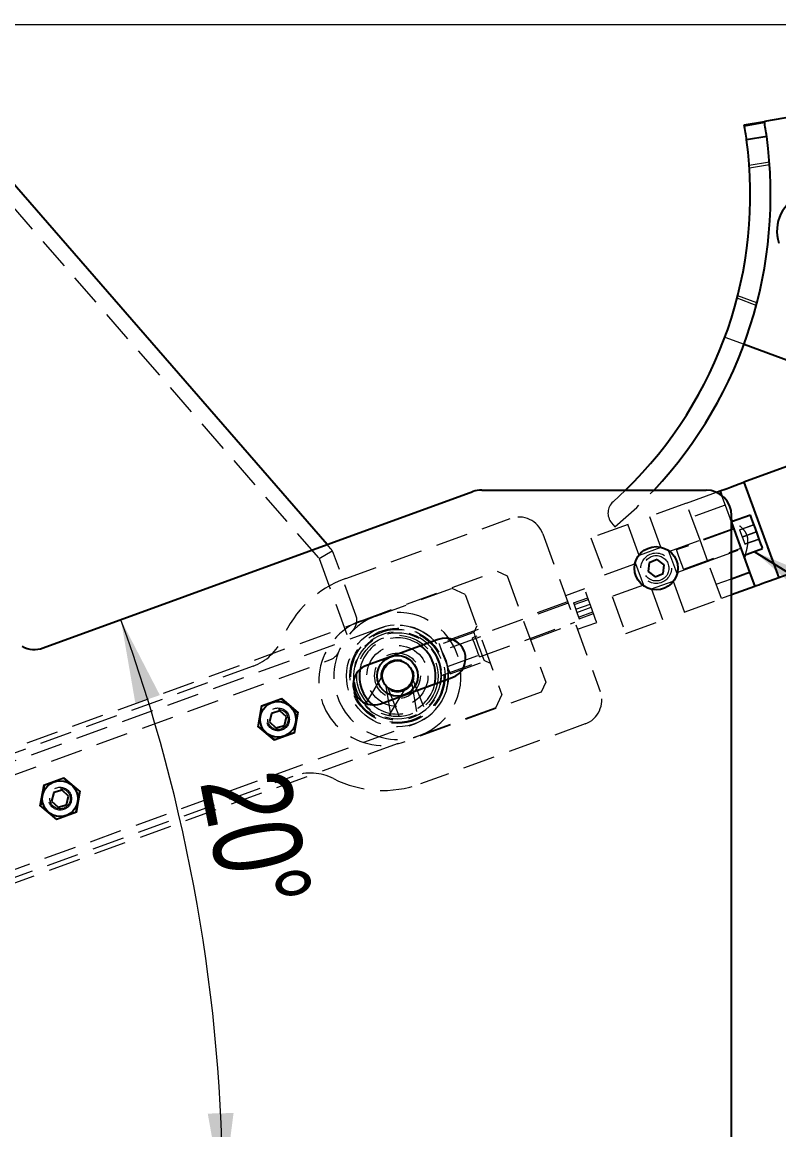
# Model space of a CAD drawing. Header units: millimetres. Extents: x 2 to 418, y 2 to 295.
# Drawn here: x 89.33 to 119.08, y 204.2 to 247.77 of the extents above; entities that cross this region are included whole.
import ezdxf

# ---------------------------------------------------------------- set-up
doc = ezdxf.new("R2010")
doc.units = ezdxf.units.MM
doc.linetypes.add('HIDDEN', pattern=[1.905, 1.27, -0.635])
doc.styles.add('SLDTEXTSTYLE0', font='TXT', dxfattribs={"width": 0.75})
doc.dimstyles.new('SLDDIMSTYLE1', dxfattribs={"dimtxt": 0.18, "dimasz": 3.302, "dimexe": 0, "dimexo": 0.0625, "dimgap": 0, "dimtad": 0, "dimtih": 1, "dimtoh": 1, "dimdec": 0, "dimrnd": 1e-09, "dimzin": 0, "dimdsep": 46, "dimtxsty": 'Standard', "dimsah": 1, "dimcen": 0.09, "dimadec": 0, "dimazin": 0, "dimtfac": 3.302, "dimtdec": 0, "dimtofl": 0, "dimtmove": 0, "dimatfit": 3, "dimfxl": 1, "dimfrac": 2, "dimtolj": 1, "dimtzin": 0, "dimarcsym": 0})
doc.dimstyles.new('SLDDIMSTYLE2', dxfattribs={"dimtxt": 3.5, "dimasz": 3.302, "dimexe": 0, "dimexo": 0.0625, "dimgap": 0.875, "dimtad": 1, "dimlfac": 5, "dimrnd": 1e-09, "dimzin": 12, "dimdsep": 46, "dimtxsty": 'SLDTEXTSTYLE0', "dimsah": 1, "dimcen": 0.09, "dimadec": 0, "dimazin": 3, "dimtfac": 1, "dimtofl": 0, "dimtmove": 0, "dimatfit": 3, "dimfxl": 1, "dimfrac": 2, "dimtolj": 1, "dimtzin": 12, "dimarcsym": 0})
doc.dimstyles.new('SLDDIMSTYLE3', dxfattribs={"dimtxt": 3.5, "dimasz": 3.302, "dimexe": 0, "dimexo": 0.0625, "dimgap": 0.875, "dimtad": 1, "dimdec": 0, "dimlfac": 5, "dimrnd": 1e-09, "dimzin": 12, "dimdsep": 46, "dimtxsty": 'SLDTEXTSTYLE0', "dimsah": 1, "dimcen": 0.09, "dimadec": 0, "dimazin": 3, "dimtfac": 1, "dimtdec": 0, "dimtofl": 0, "dimtmove": 0, "dimatfit": 3, "dimfxl": 1, "dimfrac": 2, "dimtolj": 1, "dimtzin": 12, "dimarcsym": 0})
doc.dimstyles.new('SLDDIMSTYLE4', dxfattribs={"dimtxt": 3.5, "dimasz": 3.302, "dimexe": 0, "dimexo": 0.0625, "dimgap": 0.875, "dimtad": 1, "dimdec": 4, "dimlfac": 5, "dimzin": 12, "dimdsep": 46, "dimtxsty": 'SLDTEXTSTYLE0', "dimsah": 1, "dimcen": 0.09, "dimazin": 3, "dimtfac": 1, "dimtofl": 0, "dimtmove": 0, "dimatfit": 3, "dimfxl": 1, "dimfrac": 2, "dimtolj": 1, "dimtzin": 12, "dimarcsym": 0})

# ---------------------------------------------------------------- blocks, each defined once
blk = doc.blocks.new('_D_1')
at = {"color": 7, "linetype": 'Continuous', "lineweight": 18}
for p, q in [((84.515, 247.682), (140.979, 247.682)), ((139.979, 201.552), (139.979, 247.682)), ((118.224, 201.552), (140.979, 201.552))]:
    blk.add_line(p, q, dxfattribs=at)
for points in [[(139.979, 247.682), (139.471, 244.38), (140.487, 244.38)], [(139.979, 201.552), (140.487, 204.854), (139.471, 204.854)]]:
    blk.add_solid(points, dxfattribs=at)
at = {"color": 7, "linetype": 'Continuous', "lineweight": 18, "insert": (135.468, 220.738), "char_height": 3.5, "attachment_point": 1, "rotation": 90, "style": 'SLDTEXTSTYLE0'}
blk.add_mtext('231', dxfattribs=at)
blk = doc.blocks.new('_D_2')
at = {"color": 7, "linetype": 'Continuous', "lineweight": 18}
blk.add_arc((30.799, 201.552), 66.419, 0, 20, dxfattribs=at)
for points in [[(93.213, 224.269), (93.783, 220.977), (94.746, 221.301)], [(97.218, 201.552), (97.644, 204.866), (96.628, 204.841)]]:
    blk.add_solid(points, dxfattribs=at)
at = {"color": 7, "linetype": 'Continuous', "lineweight": 18, "insert": (99.753, 218.553), "char_height": 3.5, "attachment_point": 1, "rotation": 281.0095, "style": 'SLDTEXTSTYLE0'}
blk.add_mtext('20°', dxfattribs=at)
blk = doc.blocks.new('_D_3')
at = {"color": 7, "linetype": 'Continuous', "lineweight": 18}
for p, q in [((51.224, 210.552), (51.224, 178.552)), ((117.224, 200.552), (117.224, 178.552)), ((117.224, 179.552), (51.224, 179.552))]:
    blk.add_line(p, q, dxfattribs=at)
for points in [[(51.224, 179.552), (54.526, 179.044), (54.526, 180.06)], [(117.224, 179.552), (113.922, 180.06), (113.922, 179.044)]]:
    blk.add_solid(points, dxfattribs=at)
at = {"color": 7, "linetype": 'Continuous', "lineweight": 18, "insert": (80.344, 184.064), "char_height": 3.5, "attachment_point": 1, "style": 'SLDTEXTSTYLE0'}
blk.add_mtext('330', dxfattribs=at)

msp = doc.modelspace()

# ---------------------------------------------------------------- linework, layer by layer
at = {"color": 7, "linetype": 'HIDDEN', "lineweight": 18}
for p, q in [((82.639932, 247.773144), (101.007751, 226.671304)), ((118.524692, 243.810243), (117.736319, 243.674305)), ((117.920053, 242.143262), (118.71211, 242.279834)), ((117.926956, 242.042977), (118.719492, 242.179632)), ((118.196583, 236.633498), (117.442358, 236.911249)), ((118.22199, 236.730707), (117.467308, 237.008626)), ((116.963765, 235.382451), (117.71448, 235.105993)), ((119.079003, 225.918015), (117.710922, 229.676785)), ((113.057563, 229.368405), (112.565953, 228.909666)), ((115.455661, 228.855936), (116.62845, 229.282797)), ((115.455661, 228.855936), (113.999138, 228.325805)), ((115.98579, 227.399414), (115.455661, 228.855936)), ((116.976443, 228.770949), (115.660873, 228.292121)), ((116.834906, 229.159813), (116.976443, 228.770949)), ((116.976443, 228.770949), (117.223618, 228.091836)), ((113.999138, 228.325805), (114.443764, 227.104205)), ((102.052716, 225.893183), (108.52156, 228.24765)), ((113.153413, 228.017988), (111.69689, 227.487856)), ((112.505022, 228.078658), (112.63986, 227.916728)), ((113.59804, 226.796387), (113.153413, 228.017988)), ((117.223618, 228.11599), (117.215857, 228.113164)), ((117.539028, 227.810021), (118.102843, 228.015234)), ((117.542255, 227.801152), (118.10607, 228.006365)), ((109.803272, 227.649978), (112.060604, 221.448007)), ((111.69689, 227.487856), (112.22702, 226.031332)), ((117.318464, 227.831257), (115.0632, 227.010408)), ((117.308203, 227.859448), (115.992633, 227.380619)), ((117.539028, 227.810021), (117.63998, 227.532654)), ((117.63998, 227.532654), (118.203795, 227.737865)), ((117.63998, 227.532654), (117.744163, 227.246416)), ((117.646438, 227.514914), (118.210253, 227.720127)), ((117.744163, 227.246416), (118.307978, 227.451627)), ((117.747391, 227.237545), (118.311206, 227.442758)), ((101.460317, 227.065236), (101.324478, 227.221294)), ((114.443764, 227.104205), (113.59804, 226.796387)), ((114.76419, 226.954787), (115.98579, 227.399414)), ((115.336815, 226.258654), (117.592079, 227.079502)), ((116.293609, 226.553689), (115.98579, 227.399414)), ((116.28677, 226.572484), (117.60234, 227.051312)), ((117.744163, 227.246416), (117.747391, 227.237545)), ((101.007751, 226.671304), (101.524628, 226.975997)), ((101.007751, 226.671304), (102.123896, 223.604721)), ((102.454689, 224.45015), (101.571566, 226.876517)), ((115.072009, 226.109064), (114.76419, 226.954787)), ((102.65809, 224.229928), (108.01434, 226.179442)), ((108.01434, 226.179442), (108.398852, 226.000141)), ((112.22702, 226.031332), (113.44862, 226.475959)), ((113.44862, 226.475959), (113.756439, 225.630236)), ((116.293609, 226.553689), (115.072009, 226.109064)), ((116.823742, 225.097166), (116.293609, 226.553689)), ((108.398852, 226.000141), (109.924263, 221.809112)), ((114.076868, 225.480818), (114.922592, 225.788635)), ((114.922592, 225.788635), (115.367216, 224.567035)), ((116.618529, 225.660981), (117.223618, 225.881216)), ((103.232932, 224.407228), (106.239948, 225.501693)), ((106.752634, 225.262623), (106.239948, 225.501693)), ((106.752634, 225.262623), (108.189118, 221.315914)), ((111.44428, 225.480393), (110.692525, 225.206778)), ((113.756439, 225.630236), (112.534839, 225.185609)), ((114.521495, 224.259217), (114.076868, 225.480818)), ((110.795132, 224.924869), (107.036361, 223.556789)), ((110.778031, 224.971853), (109.007648, 224.327488)), ((111.007664, 224.9257), (111.571479, 225.130911)), ((111.007664, 224.9257), (111.030844, 224.862013)), ((111.030844, 224.862013), (111.594659, 225.067224)), ((111.030844, 224.862013), (111.143059, 224.553709)), ((111.096695, 224.681084), (111.660514, 224.886295)), ((112.534839, 225.185609), (113.064972, 223.729085)), ((115.367216, 224.567035), (116.823742, 225.097166)), ((117.223618, 225.24271), (116.823742, 225.097166)), ((103.232932, 224.407228), (74.368569, 213.901458)), ((111.143059, 224.553709), (111.706874, 224.75892)), ((111.143059, 224.553709), (111.23209, 224.309093)), ((111.20891, 224.372781), (111.772725, 224.577992)), ((111.23209, 224.309093), (111.795906, 224.514304)), ((107.204101, 224.022229), (107.084567, 223.765886)), ((107.309977, 222.805035), (111.068747, 224.173115)), ((109.315467, 223.481765), (111.085847, 224.126131)), ((111.171353, 223.891207), (111.923108, 224.164823)), ((113.064972, 223.729085), (114.521495, 224.259217)), ((103.403944, 223.937381), (74.539579, 213.431612)), ((107.084567, 223.765886), (105.423805, 223.161419)), ((107.255403, 223.881275), (105.733103, 223.327203)), ((107.358009, 223.599367), (105.835709, 223.045294)), ((105.423805, 223.161419), (105.421195, 223.160469)), ((86.900664, 217.39859), (101.432124, 222.687609)), ((105.817938, 222.070425), (107.48131, 222.675843)), ((106.061441, 222.425097), (107.583744, 222.97917)), ((106.164047, 222.14319), (107.68635, 222.697262)), ((107.48131, 222.675843), (107.737652, 222.556308)), ((98.410087, 222.43902), (87.16989, 218.347923)), ((103.468392, 222.035522), (102.864397, 221.027058)), ((104.855255, 220.651379), (104.657877, 221.809291)), ((105.128205, 220.839301), (104.696852, 221.931845)), ((109.924263, 221.809112), (109.74496, 221.424598)), ((103.632114, 221.637779), (103.82964, 220.47899)), ((103.728307, 221.552988), (104.159987, 220.459617)), ((103.755376, 220.490625), (104.358915, 221.498325)), ((109.74496, 221.424598), (104.388714, 219.475083)), ((98.743032, 220.889443), (99.535127, 221.177742)), ((98.769568, 220.867176), (99.529113, 221.143627)), ((99.529113, 221.143627), (100.1483, 220.624069)), ((99.535127, 221.177742), (100.180851, 220.635917)), ((107.95005, 220.803229), (108.189118, 221.315914)), ((98.596658, 220.059318), (98.743032, 220.889443)), ((98.62921, 220.071166), (98.769568, 220.867176)), ((100.1483, 220.624069), (100.007941, 219.828058)), ((100.180851, 220.635917), (100.034477, 219.805791)), ((107.95005, 220.803229), (104.943034, 219.708765)), ((75.907659, 209.672841), (104.772023, 220.178611)), ((99.242381, 219.517491), (98.596658, 220.059318)), ((99.248396, 219.551606), (98.62921, 220.071166)), ((111.462933, 220.166294), (104.994089, 217.811827)), ((76.078669, 209.202995), (104.943034, 219.708765)), ((100.034477, 219.805791), (99.242381, 219.517491)), ((100.007941, 219.828058), (99.248396, 219.551606)), ((76.010265, 209.390934), (99.983378, 218.116433)), ((90.176794, 217.771587), (90.968891, 218.059886)), ((90.962875, 218.025772), (90.20333, 217.74932)), ((91.582062, 217.506213), (90.962875, 218.025772)), ((90.968891, 218.059886), (91.614613, 217.518061)), ((90.03042, 216.941462), (90.176794, 217.771587)), ((90.20333, 217.74932), (90.062972, 216.953309)), ((91.441703, 216.710202), (91.582062, 217.506213)), ((91.614613, 217.518061), (91.468239, 216.687935)), ((90.676143, 216.399636), (90.03042, 216.941462)), ((90.062972, 216.953309), (90.682158, 216.433751)), ((91.468239, 216.687935), (90.676143, 216.399636)), ((90.682158, 216.433751), (91.441703, 216.710202))]:
    msp.add_line(p, q, dxfattribs=at)
at = {"color": 7, "linetype": 'Continuous', "lineweight": 25}
for p, q in [((101.324478, 227.221294), (83.514564, 247.682187)), ((120.419008, 244.197762), (118.514601, 243.869388)), ((117.726234, 243.733454), (118.514601, 243.869388)), ((118.606115, 243.276316), (117.817232, 243.140289)), ((117.71448, 235.105993), (119.527933, 234.438169)), ((128.047544, 233.439006), (117.710922, 229.676785)), ((117.710922, 229.676785), (119.079003, 225.918015)), ((129.41562, 229.680236), (119.079003, 225.918015)), ((90.16243, 223.15864), (107.057926, 229.308097)), ((107.399947, 229.368405), (116.223619, 229.368405)), ((116.62845, 229.282797), (116.77123, 229.334764)), ((116.77123, 229.334764), (116.834906, 229.159813)), ((117.967609, 228.386781), (117.223618, 228.11599)), ((117.223618, 201.552227), (117.223618, 228.368405)), ((117.223618, 228.091836), (117.934099, 226.139809)), ((117.694685, 226.797594), (118.44644, 227.071211)), ((114.305395, 226.635975), (113.985408, 226.503283)), ((114.580304, 226.425204), (114.305395, 226.635975)), ((113.985408, 226.503283), (113.940326, 226.159819)), ((113.940326, 226.159819), (114.215237, 225.949046)), ((114.535225, 226.081738), (114.580304, 226.425204)), ((117.223618, 225.881216), (117.934099, 226.139809)), ((117.934099, 226.139809), (118.139312, 225.575994)), ((114.215237, 225.949046), (114.535225, 226.081738)), ((118.139312, 225.575994), (117.223618, 225.24271)), ((105.693752, 223.493791), (102.874676, 222.46773)), ((103.421906, 220.964222), (106.240985, 221.990282)), ((99.136781, 220.585334), (99.056898, 220.24826)), ((99.468637, 220.684691), (99.136781, 220.585334)), ((99.72061, 220.446974), (99.468637, 220.684691)), ((99.056898, 220.24826), (99.308873, 220.010543)), ((99.308873, 220.010543), (99.640727, 220.1099)), ((99.640727, 220.1099), (99.72061, 220.446974)), ((90.570543, 217.467478), (90.49066, 217.130404)), ((90.902399, 217.566835), (90.570543, 217.467478)), ((91.154372, 217.329118), (90.902399, 217.566835)), ((90.49066, 217.130404), (90.742635, 216.892687)), ((90.742635, 216.892687), (91.074489, 216.992044)), ((91.074489, 216.992044), (91.154372, 217.329118))]:
    msp.add_line(p, q, dxfattribs=at)
at = {"color": 7, "linetype": 'Continuous', "lineweight": 25, "flags": 128}
for points in [[(116.77123, 229.334764), (116.789285, 229.341337), (116.842759, 229.3608), (116.929597, 229.392405), (117.046461, 229.43494), (117.188856, 229.486768), (117.351318, 229.545899), (117.527598, 229.61006), (117.710922, 229.676785)], [(118.44644, 227.071211), (118.444994, 227.075181), (118.423573, 227.134037), (118.378684, 227.257367), (118.315193, 227.431804), (118.239981, 227.638446), (118.161199, 227.854902), (118.087381, 228.057713), (118.026528, 228.224902), (117.985237, 228.338354), (117.967978, 228.385771), (117.967609, 228.386781)], [(119.079003, 225.918015), (118.895677, 225.85129), (118.719399, 225.787129), (118.556938, 225.727998), (118.414539, 225.67617), (118.297679, 225.633635), (118.210841, 225.60203), (118.157366, 225.582566), (118.139312, 225.575994)]]:
    msp.add_lwpolyline(points, dxfattribs=at)
at = {"color": 7, "linetype": 'HIDDEN', "lineweight": 18, "flags": 128}
for points in [[(112.63986, 227.916728), (113.495741, 228.679715), (114.177689, 229.368405)], [(115.336815, 226.258654), (115.336764, 226.258794), (115.32493, 226.291314), (115.294075, 226.376087), (115.248898, 226.500204), (115.196279, 226.644773), (115.144229, 226.787782), (115.10067, 226.907459), (115.072236, 226.985587), (115.0632, 227.010408)], [(111.923108, 224.164823), (111.914334, 224.18893), (111.880985, 224.280556), (111.826256, 224.43092), (111.756078, 224.623731), (111.678055, 224.838093), (111.600647, 225.050777), (111.532235, 225.238736), (111.480236, 225.381601), (111.450285, 225.46389), (111.44428, 225.480393)], [(107.309977, 222.805035), (107.309687, 222.805825), (107.295901, 222.843703), (107.263431, 222.932918), (107.217217, 223.059887), (107.164297, 223.205281), (107.11273, 223.346966), (107.070363, 223.46337), (107.043645, 223.536772), (107.036361, 223.556789)], [(107.084567, 223.765886), (107.097963, 223.729082), (107.136339, 223.62364), (107.194516, 223.463802), (107.264635, 223.271153), (107.337225, 223.071713), (107.402483, 222.892416), (107.451597, 222.757478), (107.477934, 222.685123), (107.48131, 222.675843)], [(106.100071, 222.318959), (106.038532, 222.488043), (105.966139, 222.686937), (105.89163, 222.891651), (105.823988, 223.077495), (105.771372, 223.222053), (105.74013, 223.307888), (105.733103, 223.327203)], [(105.713651, 222.649691), (105.561266, 222.964823), (105.545149, 222.990502)], [(106.164047, 222.14319), (106.163118, 222.145744), (106.143341, 222.20008), (106.100071, 222.318959)]]:
    msp.add_lwpolyline(points, dxfattribs=at)
at = {"color": 7, "linetype": 'Continuous', "lineweight": 25}
for centre, radius in [((114.260315, 226.292511), 0.85), ((104.087983, 222.057996), 0.8), ((104.087983, 222.057996), 0.6), ((99.388755, 220.347617), 0.7), ((90.822517, 217.229761), 0.7)]:
    msp.add_circle(centre, radius, dxfattribs=at)
at = {"color": 7, "linetype": 'HIDDEN', "lineweight": 18}
for centre, radius in [((114.260315, 226.292511), 0.6), ((114.260315, 226.292511), 0.5), ((104.087983, 222.057996), 2), ((104.087983, 222.057996), 1.874508), ((104.087983, 222.057996), 1.83), ((104.087983, 222.057996), 1.7), ((104.087983, 222.057996), 1.6), ((104.087983, 222.057996), 1.2), ((104.087983, 222.057996), 0.9), ((104.087983, 222.057996), 0.64), ((104.087983, 222.057996), 0.62), ((99.388755, 220.347617), 0.45), ((99.388755, 220.347617), 0.4), ((90.822517, 217.229761), 0.45), ((90.822517, 217.229761), 0.4)]:
    msp.add_circle(centre, radius, dxfattribs=at)
at = {"color": 7, "linetype": 'Continuous', "lineweight": 25}
for centre, radius, start, end in [((101.761819, 240.980734), 16.2, 7.6606701, 9.7832215), ((101.761819, 240.980734), 17, 7.7605974, 9.7832215), ((101.761819, 240.980734), 16.2, 314.2082355, 7.6606701), ((101.761819, 240.980734), 17, 316.9153496, 7.7605974), ((120.508625, 239.567492), 1.5, 18.8336051, 198.8336051), ((107.399946, 228.368405), 1, 90, 110), ((116.223619, 228.368405), 1, 0, 90), ((105.967368, 222.742036), 0.8, 290, 110), ((89.820409, 224.098333), 1, 240.7092106, 290), ((104.087983, 222.057996), 1.5, 20, 52.2309526), ((103.148291, 221.715976), 0.8, 110, 290), ((104.087983, 222.057996), 1.5, 170.4586395, 229.5413605), ((104.087983, 222.057996), 1.5, 347.7690474, 20)]:
    msp.add_arc(centre, radius, start, end, dxfattribs=at)
at = {"color": 7, "linetype": 'HIDDEN', "lineweight": 18}
for centre, radius, start, end in [((112.966106, 228.462589), 0.6, 131.8299346, 219.7832215), ((108.86358, 227.307958), 1, 20, 110), ((101.00775, 226.671304), 0.6, 20, 41.037511), ((103.523402, 221.852505), 4.3, 110, 156.957577), ((104.087983, 222.057996), 2.5, 110, 290), ((101.890875, 224.244938), 0.6, 315.1328647, 20), ((104.087983, 222.057996), 2.5, 290, 110), ((103.523402, 221.852505), 2.53, 110, 290), ((104.087983, 222.057996), 2, 290, 110), ((97.726046, 224.318405), 2, 290, 336.957577), ((104.087983, 222.057996), 1.73, 32.6170048, 7.3829952), ((104.087983, 222.057996), 1.5, 52.2309526, 170.4586395), ((101.226912, 223.251425), 0.6, 290, 337.35769), ((104.087983, 222.057996), 1.5, 229.5413605, 347.7690474), ((111.120913, 221.105986), 1, 290, 20), ((100.667419, 216.237048), 2, 63.042423, 110), ((103.523402, 221.852505), 4.3, 243.042423, 290)]:
    msp.add_arc(centre, radius, start, end, dxfattribs=at)
for points, knots in [([(117.223618, 228.18112), (117.212472, 228.188081), (117.184675, 228.205442), (117.182785, 228.2065), (117.181653, 228.207134)], [0, 0, 0, 0, 0.400967898, 1, 1, 1, 1]), ([(117.767713, 226.824175), (117.770431, 226.832668), (117.788059, 226.887759), (117.838579, 227.067725), (117.878795, 227.306807), (117.859513, 227.530887), (117.784348, 227.710936), (117.63704, 227.886978), (117.443314, 228.039003), (117.338325, 228.107178), (117.288429, 228.139578)], [0, 0, 0, 0, 0.030462524, 0.197590053, 0.367237828, 0.464591409, 0.562589786, 0.676281174, 0.846152703, 1, 1, 1, 1]), ([(105.545149, 222.990502), (105.530392, 223.012818), (105.488838, 223.075657), (105.434297, 223.144716), (105.4255, 223.155293), (105.421195, 223.160469)], [0, 0, 0, 0, 0.219496046, 0.61806502, 1, 1, 1, 1]), ([(105.6189, 222.863496), (105.591905, 222.911244), (105.536211, 223.009755), (105.464067, 223.107666), (105.422048, 223.159508), (105.425431, 223.15534), (105.426497, 223.154027)], [0, 0, 0, 0, 0.27499802, 0.567362273, 0.863807993, 1, 1, 1, 1]), ([(105.545149, 222.990502), (105.569535, 222.950586), (105.622167, 222.864438), (105.700236, 222.695445), (105.760547, 222.512632), (105.790729, 222.372215), (105.800592, 222.301995), (105.803639, 222.280304)], [0, 0, 0, 0, 0.206920517, 0.446589275, 0.674881417, 0.899565282, 1, 1, 1, 1]), ([(105.817938, 222.070425), (105.817872, 222.076994), (105.817741, 222.090122), (105.815535, 222.185174), (105.802566, 222.282353), (105.796102, 222.330785)], [0, 0, 0, 0, 0.334366624, 0.668262088, 1, 1, 1, 1])]:
    msp.add_open_spline(points, degree=3, knots=knots, dxfattribs=at)
at = {"color": 7, "linetype": 'Continuous', "lineweight": 25}
for points, knots in [([(117.288429, 228.139578), (117.281155, 228.144526), (117.247191, 228.167628), (117.233991, 228.175183), (117.223618, 228.18112)], [0, 0, 0, 0, 0.2141821805, 1, 1, 1, 1]), ([(117.728886, 226.703626), (117.731264, 226.710224), (117.735428, 226.721776), (117.758023, 226.79344), (117.767713, 226.824175)], [0, 0, 0, 0, 0.571121895, 1, 1, 1, 1])]:
    msp.add_open_spline(points, degree=3, knots=knots, dxfattribs=at)

# ---------------------------------------------------------------- dimensions: what is measured, and where the dimension line sits
at = {"color": 7, "linetype": 'Continuous', "lineweight": 18}
dim = msp.add_linear_dim(base=(139.979438, 247.682188), p1=(117.223619, 201.552227), p2=(83.514564, 247.682188), angle=90, dimstyle='SLDDIMSTYLE3', dxfattribs=at)
dim.commit()
dim.dimension.update_dxf_attribs({"geometry": '_D_1', "text_midpoint": (139.979438, 224.617207), "dimtype": 160})
dim = msp.add_angular_dim_2l(base=(96.209266, 213.085769), line1=((90.162429, 223.15864), (107.057926, 229.308098)), line2=((117.223619, 201.552227), (64.223619, 201.552227)), dimstyle='SLDDIMSTYLE4', dxfattribs=at)
dim.commit()
dim.dimension.update_dxf_attribs({"geometry": '_D_2', "text_midpoint": (95.995919, 214.236356), "dimtype": 162})
dim = msp.add_linear_dim(base=(51.223619, 179.552227), p1=(117.223619, 201.552227), p2=(51.223619, 211.552227), dimstyle='SLDDIMSTYLE2', dxfattribs=at)
dim.commit()
dim.dimension.update_dxf_attribs({"geometry": '_D_3', "text_midpoint": (84.223619, 179.552227), "dimtype": 160})

# ---------------------------------------------------------------- leaders
at = {"color": 7, "linetype": 'Continuous', "lineweight": 0}
msp.add_leader([(118.120267, 226.952494), (145.740094, 209.649806)], dimstyle='SLDDIMSTYLE1', dxfattribs=at)

doc.saveas('drawing.dxf')
